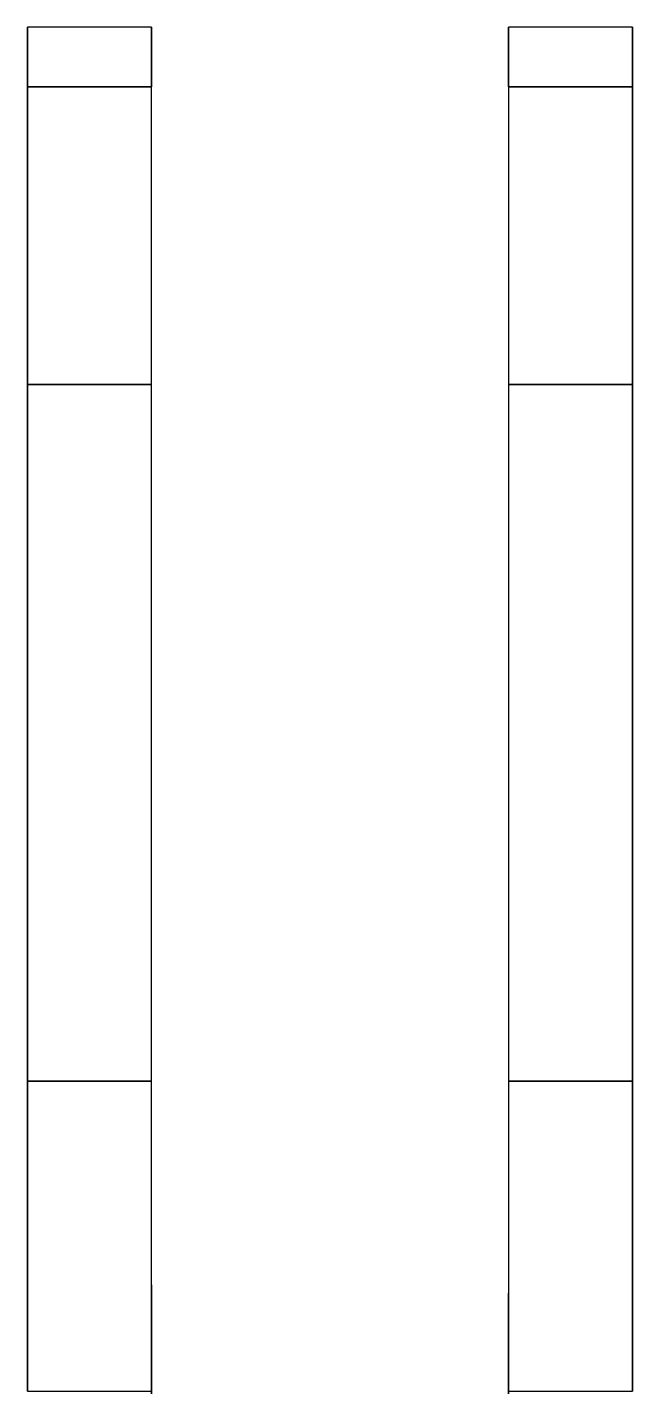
# Model space of a CAD drawing. Extents: x -1.22 to 1.22, y -2.06 to 3.45.
import ezdxf

# ---------------------------------------------------------------- set-up
doc = ezdxf.new("R2010")
doc.units = 0
doc.layers.add('FENDERS', color=6, linetype='CONTINUOUS')

msp = doc.modelspace()

# ---------------------------------------------------------------- linework, layer by layer
at = {"layer": 'FENDERS'}
for points in [[(-0.72, 3.21, 1.43), (-0.72, 3.45, 1.23), (-1.22, 3.45, 1.23), (-1.22, 3.21, 1.43)], [(-1.22, 3.21, 1.43), (-1.22, 3.45, 1.23), (-1.22, 3.42, 1.17), (-1.22, 3.21, 1.36)], [(-0.72, 3.21, 1.36), (-0.72, 3.42, 1.17), (-0.72, 3.45, 1.23), (-0.72, 3.21, 1.43)], [(1.22, 3.21, 1.43), (1.22, 3.45, 1.23), (0.72, 3.45, 1.23), (0.72, 3.21, 1.43)], [(0.72, 3.21, 1.43), (0.72, 3.45, 1.23), (0.72, 3.42, 1.17), (0.72, 3.21, 1.36)], [(1.22, 3.21, 1.36), (1.22, 3.42, 1.17), (1.22, 3.45, 1.23), (1.22, 3.21, 1.43)], [(-0.72, 2.01, 1.7), (-0.72, 3.21, 1.43), (-1.22, 3.21, 1.43), (-1.22, 2.01, 1.7)], [(-1.22, 2.01, 1.7), (-1.22, 3.21, 1.43), (-1.22, 3.21, 1.36), (-1.22, 1.96, 1.63)], [(1.22, 2.01, 1.7), (1.22, 3.21, 1.43), (0.72, 3.21, 1.43), (0.72, 2.01, 1.7)], [(1.22, 1.96, 1.63), (1.22, 3.21, 1.36), (1.22, 3.21, 1.43), (1.22, 2.01, 1.7)], [(-1.22, -0.8, 1.7), (-1.22, 2.01, 1.7), (-1.22, 1.96, 1.63), (-1.22, -0.8, 1.63)], [(-0.72, -0.8, 1.7), (-0.72, 2.01, 1.7), (-1.22, 2.01, 1.7), (-1.22, -0.8, 1.7)], [(1.22, -0.8, 1.7), (1.22, 2.01, 1.7), (0.72, 2.01, 1.7), (0.72, -0.8, 1.7)], [(1.22, -0.8, 1.63), (1.22, 1.96, 1.63), (1.22, 2.01, 1.7), (1.22, -0.8, 1.7)], [(-1.22, -2.05, 1.5), (-1.22, -0.8, 1.7), (-1.22, -0.8, 1.63), (-1.22, -2.02, 1.43)], [(-0.72, -2.05, 1.5), (-0.72, -0.8, 1.7), (-1.22, -0.8, 1.7), (-1.22, -2.05, 1.5)], [(1.22, -2.05, 1.5), (1.22, -0.8, 1.7), (0.72, -0.8, 1.7), (0.72, -2.05, 1.5)], [(1.22, -2.02, 1.43), (1.22, -0.8, 1.63), (1.22, -0.8, 1.7), (1.22, -2.05, 1.5)], [(-0.72, -2.06, 1.34), (-0.72, -1.6207, 1.5687), (-0.72, -1.6207, 1.5687), (-0.72, -2.05, 1.5)], [(0.72, -2.05, 1.5), (0.72, -1.6546, 1.5633), (0.72, -2.06, 1.34)]]:
    msp.add_3dface(points, dxfattribs=at)

doc.saveas('drawing.dxf')
